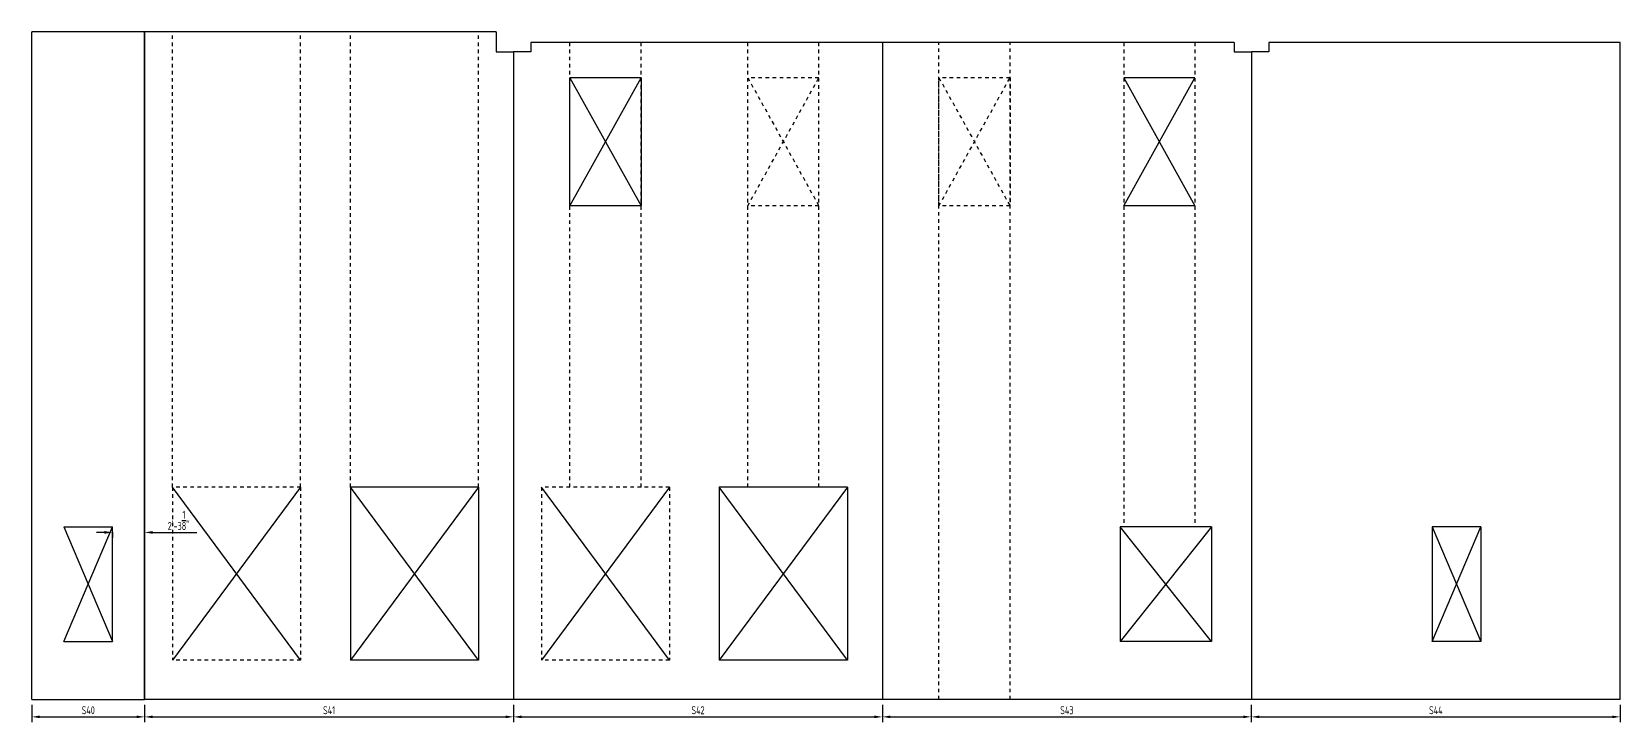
# Model space of a CAD drawing. Header units: inches. Extents: x -3675 to 38568, y -2433 to 4174.
# Drawn here: x 29593 to 30934, y -2433 to -1851 of the extents above; entities that cross this region are included whole.
import ezdxf

# ---------------------------------------------------------------- set-up
doc = ezdxf.new("R2010")
doc.units = ezdxf.units.IN
doc.header["$MEASUREMENT"] = 0
doc.linetypes.add('HIDDEN', pattern=[6, 3, -3])
doc.layers.get('Defpoints').update_dxf_attribs({"linetype": 'CONTINUOUS'})
for name, color, linetype in [('0-35', 3, 'CONTINUOUS'), ('0-50', 10, 'CONTINUOUS'), ('hidden', 7, 'HIDDEN')]:
    doc.layers.add(name, color=color, linetype=linetype)
doc.styles.add('AR', font='ARCHQUIK.shx', dxfattribs={"width": 0.8})
doc.dimstyles.new('CADS_DIM_48', dxfattribs={"dimscale": 48, "dimtxt": 0.09375, "dimasz": 0.09375, "dimexe": 0.0625, "dimexo": 0.0625, "dimgap": 0.09375, "dimtad": 0, "dimtih": 1, "dimtoh": 1, "dimzin": 1, "dimdsep": 46, "dimlunit": 4, "dimtxsty": 'AR', "dimblk": 'CLOSED', "dimcen": 0.1875, "dimadec": 0, "dimazin": 0, "dimtfac": 1, "dimtofl": 0, "dimtmove": 0, "dimatfit": 1, "dimldrblk": 'DOTBLANK', "dimfxl": 1, "dimtzin": 0, "dimarcsym": 0})

# ---------------------------------------------------------------- blocks, each defined once
blk = doc.blocks.new('*D463')
at = {"layer": '0-35', "color": 0, "lineweight": -2, "transparency": 16777216}
for p, q in [((29654.8, -2272.7), (29648.1, -2272.7)), ((29661.6, -2272.5), (29661.6, -2277.2)), ((29688.7, -2272.5), (29688.7, -2277.2)), ((29695.4, -2272.7), (29732.6, -2272.7))]:
    blk.add_line(p, q, dxfattribs=at)
at = {"layer": '0-35', "color": 0, "transparency": 16777216}
for points in [[(29654.8, -2271.5), (29654.8, -2273.8), (29661.6, -2272.7)], [(29695.4, -2271.5), (29695.4, -2273.8), (29688.7, -2272.7)]]:
    blk.add_solid(points, dxfattribs=at)
at = {"layer": 'Defpoints', "color": 0, "transparency": 16777216}
for p in [(29661.6, -2268), (29688.7, -2268), (29688.7, -2272.7)]:
    blk.add_point(p, dxfattribs=at)
at = {"layer": '0-35', "color": 0, "transparency": 16777216, "insert": (29717.4, -2262.5), "char_height": 6.75, "attachment_point": 5, "style": 'AR'}
blk.add_mtext('2\'-3{\\H1.000000x;\\S1/8;}"', dxfattribs=at)
blk = doc.blocks.new('_DotBlank')
at = {"layer": '0-35', "color": 0, "lineweight": -2}
blk.add_line((-0.5, 0), (-1, 0), dxfattribs=at)
blk.add_circle((0, 0), 0.5, dxfattribs=at)
blk = doc.blocks.new('*D464')
at = {"layer": '0-35', "color": 0, "lineweight": -2, "transparency": 16777216}
for p, q in [((29593.4, -2418), (29593.4, -2432.7)), ((29688.7, -2418), (29688.7, -2432.7)), ((29600.2, -2428.2), (29681.9, -2428.2))]:
    blk.add_line(p, q, dxfattribs=at)
at = {"layer": '0-35', "color": 0, "transparency": 16777216}
for points in [[(29600.2, -2427.1), (29600.2, -2429.3), (29593.4, -2428.2)], [(29681.9, -2427.1), (29681.9, -2429.3), (29688.7, -2428.2)]]:
    blk.add_solid(points, dxfattribs=at)
at = {"layer": 'Defpoints', "color": 0, "transparency": 16777216}
for p in [(29593.4, -2413.5), (29688.7, -2413.5), (29688.7, -2428.2)]:
    blk.add_point(p, dxfattribs=at)
at = {"layer": '0-35', "color": 0, "transparency": 16777216, "insert": (29641.1, -2422.6), "char_height": 6.75, "attachment_point": 5, "style": 'AR'}
blk.add_mtext('S40', dxfattribs=at)
blk = doc.blocks.new('*D465')
at = {"layer": '0-35', "color": 0, "lineweight": -2, "transparency": 16777216}
for p, q in [((29688.7, -2418), (29688.7, -2432.7)), ((29999.9, -2418), (29999.9, -2432.7)), ((29695.4, -2428.2), (29993.2, -2428.2))]:
    blk.add_line(p, q, dxfattribs=at)
at = {"layer": '0-35', "color": 0, "transparency": 16777216}
for points in [[(29695.4, -2427.1), (29695.4, -2429.3), (29688.7, -2428.2)], [(29993.2, -2427.1), (29993.2, -2429.3), (29999.9, -2428.2)]]:
    blk.add_solid(points, dxfattribs=at)
at = {"layer": 'Defpoints', "color": 0, "transparency": 16777216}
for p in [(29688.7, -2413.5), (29999.9, -2413.5), (29999.9, -2428.2)]:
    blk.add_point(p, dxfattribs=at)
at = {"layer": '0-35', "color": 0, "transparency": 16777216, "insert": (29844.3, -2422.6), "char_height": 6.75, "attachment_point": 5, "style": 'AR'}
blk.add_mtext('S41', dxfattribs=at)
blk = doc.blocks.new('*D466')
at = {"layer": '0-35', "color": 0, "lineweight": -2, "transparency": 16777216}
for p, q in [((29999.9, -2418), (29999.9, -2432.7)), ((30311.2, -2418), (30311.2, -2432.7)), ((30006.7, -2428.2), (30304.4, -2428.2))]:
    blk.add_line(p, q, dxfattribs=at)
at = {"layer": '0-35', "color": 0, "transparency": 16777216}
for points in [[(30006.7, -2427.1), (30006.7, -2429.3), (29999.9, -2428.2)], [(30304.4, -2427.1), (30304.4, -2429.3), (30311.2, -2428.2)]]:
    blk.add_solid(points, dxfattribs=at)
at = {"layer": 'Defpoints', "color": 0, "transparency": 16777216}
for p in [(29999.9, -2413.5), (30311.2, -2413.5), (30311.2, -2428.2)]:
    blk.add_point(p, dxfattribs=at)
at = {"layer": '0-35', "color": 0, "transparency": 16777216, "insert": (30155.6, -2422.6), "char_height": 6.75, "attachment_point": 5, "style": 'AR'}
blk.add_mtext('S42', dxfattribs=at)
blk = doc.blocks.new('*D467')
at = {"layer": '0-35', "color": 0, "lineweight": -2, "transparency": 16777216}
for p, q in [((30311.2, -2418), (30311.2, -2432.7)), ((30622.4, -2418), (30622.4, -2432.7)), ((30317.9, -2428.2), (30615.7, -2428.2))]:
    blk.add_line(p, q, dxfattribs=at)
at = {"layer": '0-35', "color": 0, "transparency": 16777216}
for points in [[(30317.9, -2427.1), (30317.9, -2429.3), (30311.2, -2428.2)], [(30615.7, -2427.1), (30615.7, -2429.3), (30622.4, -2428.2)]]:
    blk.add_solid(points, dxfattribs=at)
at = {"layer": 'Defpoints', "color": 0, "transparency": 16777216}
for p in [(30311.2, -2413.5), (30622.4, -2413.5), (30622.4, -2428.2)]:
    blk.add_point(p, dxfattribs=at)
at = {"layer": '0-35', "color": 0, "transparency": 16777216, "insert": (30466.8, -2422.6), "char_height": 6.75, "attachment_point": 5, "style": 'AR'}
blk.add_mtext('S43', dxfattribs=at)
blk = doc.blocks.new('*D468')
at = {"layer": '0-35', "color": 0, "lineweight": -2, "transparency": 16777216}
for p, q in [((30622.4, -2418), (30622.4, -2432.7)), ((30933.7, -2418), (30933.7, -2432.7)), ((30629.2, -2428.2), (30926.9, -2428.2))]:
    blk.add_line(p, q, dxfattribs=at)
at = {"layer": '0-35', "color": 0, "transparency": 16777216}
for points in [[(30629.2, -2427.1), (30629.2, -2429.3), (30622.4, -2428.2)], [(30926.9, -2427.1), (30926.9, -2429.3), (30933.7, -2428.2)]]:
    blk.add_solid(points, dxfattribs=at)
at = {"layer": 'Defpoints', "color": 0, "transparency": 16777216}
for p in [(30622.4, -2413.5), (30933.7, -2413.5), (30933.7, -2428.2)]:
    blk.add_point(p, dxfattribs=at)
at = {"layer": '0-35', "color": 0, "transparency": 16777216, "insert": (30778.1, -2422.6), "char_height": 6.75, "attachment_point": 5, "style": 'AR'}
blk.add_mtext('S44', dxfattribs=at)

msp = doc.modelspace()

# ---------------------------------------------------------------- linework, layer by layer
at = {"layer": '0-35'}
for p, q in [((29593.44539, -2413.50568), (29593.44539, -1850.50568)), ((29688.69539, -1850.50568), (29593.44539, -1850.50568)), ((29688.69539, -2413.50568), (29688.69539, -1850.50568)), ((29688.69539, -1850.50568), (29688.69539, -2413.50568)), ((29985.32039, -1850.50568), (29688.69539, -1850.50568)), ((29985.32039, -1850.50568), (29985.32039, -1867.50568)), ((30311.19539, -1859.50568), (30014.57039, -1859.50568)), ((30014.57039, -1859.50568), (30014.57039, -1867.50568)), ((30311.19539, -1859.50568), (30311.19539, -2413.50568)), ((30311.19539, -1859.50568), (30311.19539, -2413.50568)), ((30607.82039, -1859.50568), (30311.19539, -1859.50568)), ((30607.82039, -1859.50568), (30607.82039, -1867.50568)), ((30933.69539, -1859.50568), (30637.07039, -1859.50568)), ((30637.07039, -1859.50568), (30637.07039, -1867.50568)), ((30933.69539, -2413.50568), (30933.69539, -1859.50568)), ((29985.32039, -1867.50568), (29999.94539, -1867.50568)), ((29999.94539, -1867.50568), (29999.94539, -2413.50568)), ((29999.94539, -1867.50568), (29999.94539, -2413.50568)), ((30014.57039, -1867.50568), (29999.94539, -1867.50568)), ((30607.82039, -1867.50568), (30622.44539, -1867.50568)), ((30622.44539, -1867.50568), (30622.44539, -2413.50568)), ((30622.44539, -1867.50568), (30622.44539, -2413.50568)), ((30637.07039, -1867.50568), (30622.44539, -1867.50568)), ((30107.57039, -1889.25568), (30047.57039, -1889.25568)), ((30047.57039, -1889.25568), (30107.57039, -1997.25568)), ((30047.57039, -1997.25568), (30107.57039, -1889.25568)), ((30047.57039, -1997.25568), (30047.57039, -1889.25568)), ((30107.57039, -1889.25568), (30107.57039, -1997.25568)), ((30574.82039, -1889.25568), (30514.82039, -1889.25568)), ((30514.82039, -1889.25568), (30574.82039, -1997.25568)), ((30514.82039, -1997.25568), (30574.82039, -1889.25568)), ((30107.57039, -1997.25568), (30047.57039, -1997.25568)), ((30574.82039, -1997.25568), (30514.82039, -1997.25568)), ((29862.32039, -2234.50568), (29862.32039, -2380.50568)), ((29970.32039, -2234.50568), (29862.32039, -2234.50568)), ((29970.32039, -2234.50568), (29862.32039, -2380.50568)), ((29970.32039, -2380.50568), (29862.32039, -2234.50568)), ((29970.32039, -2234.50568), (29970.32039, -2380.50568)), ((30173.57039, -2234.50568), (30173.57039, -2380.50568)), ((30281.57039, -2234.50568), (30173.57039, -2234.50568)), ((30281.57039, -2234.50568), (30173.57039, -2380.50568)), ((30281.57039, -2380.50568), (30173.57039, -2234.50568)), ((30281.57039, -2234.50568), (30281.57039, -2380.50568)), ((29620.57039, -2268.00568), (29661.57039, -2268.00568)), ((29661.57039, -2364.50568), (29661.57039, -2268.00568)), ((30511.82039, -2268.00568), (30511.82039, -2364.50568)), ((30588.82039, -2268.00568), (30511.82039, -2268.00568)), ((30588.82039, -2268.00568), (30511.82039, -2364.50568)), ((30588.82039, -2364.50568), (30511.82039, -2268.00568)), ((30588.82039, -2268.00568), (30588.82039, -2364.50568)), ((30816.07039, -2268.00568), (30775.07039, -2268.00568)), ((30775.07039, -2268.00568), (30816.07039, -2364.50568)), ((30775.07039, -2364.50568), (30816.07039, -2268.00568)), ((30775.07039, -2268.00568), (30775.07039, -2364.50568)), ((30816.07039, -2268.00568), (30816.07039, -2364.50568)), ((29620.57039, -2364.50568), (29661.57039, -2364.50568)), ((30588.82039, -2364.50568), (30511.82039, -2364.50568)), ((30816.07039, -2364.50568), (30775.07039, -2364.50568)), ((29970.32039, -2380.50568), (29862.32039, -2380.50568)), ((30281.57039, -2380.50568), (30173.57039, -2380.50568)), ((29593.44539, -2413.50568), (29688.69539, -2413.50568)), ((29999.94539, -2413.50568), (29688.69539, -2413.50568)), ((30311.19539, -2413.50568), (29999.94539, -2413.50568)), ((30622.44539, -2413.50568), (30311.19539, -2413.50568)), ((30933.69539, -2413.50568), (30622.44539, -2413.50568))]:
    msp.add_line(p, q, dxfattribs=at)
at = {"layer": '0-50'}
for p, q in [((29820.32039, -2234.50568), (29712.32039, -2380.50568)), ((29820.32039, -2380.50568), (29712.32039, -2234.50568)), ((30131.57039, -2234.50568), (30023.57039, -2380.50568)), ((30131.57039, -2380.50568), (30023.57039, -2234.50568)), ((29620.57039, -2268.00568), (29661.57039, -2364.50568)), ((29620.57039, -2364.50568), (29661.57039, -2268.00568))]:
    msp.add_line(p, q, dxfattribs=at)
at = {"layer": 'hidden'}
for p, q in [((29712.32039, -2234.50568), (29712.32039, -1850.50568)), ((29820.32039, -2234.50568), (29820.32039, -1850.50568)), ((29862.32039, -2234.50568), (29862.32039, -1850.50568)), ((29970.32039, -2234.50568), (29970.32039, -1850.50568)), ((30047.57039, -2234.50568), (30047.57039, -1859.50568)), ((30107.57039, -2234.50568), (30107.57039, -1859.50568)), ((30197.57039, -2234.50568), (30197.57039, -1859.50568)), ((30257.57039, -2234.50568), (30257.57039, -1859.50568)), ((30358.82039, -2413.50568), (30358.82039, -1859.50568)), ((30418.82039, -2413.50568), (30418.82039, -1859.50568)), ((30514.82039, -1859.50568), (30514.82039, -2268.00568)), ((30574.82039, -1859.50568), (30574.82039, -2268.00568)), ((30257.57039, -1889.25568), (30197.57039, -1889.25568)), ((30197.57039, -1889.25568), (30257.57039, -1997.25568)), ((30197.57039, -1997.25568), (30257.57039, -1889.25568)), ((30418.82039, -1889.25568), (30358.82039, -1889.25568)), ((30358.82039, -1889.25568), (30418.82039, -1997.25568)), ((30358.82039, -1997.25568), (30418.82039, -1889.25568)), ((30358.82039, -1997.25568), (30358.82039, -1889.25568)), ((30418.82039, -1889.25568), (30418.82039, -1997.25568)), ((30257.57039, -1997.25568), (30197.57039, -1997.25568)), ((30418.82039, -1997.25568), (30358.82039, -1997.25568)), ((29712.32039, -2234.50568), (29712.32039, -2380.50568)), ((29820.32039, -2234.50568), (29712.32039, -2234.50568)), ((29820.32039, -2234.50568), (29820.32039, -2380.50568)), ((30023.57039, -2234.50568), (30023.57039, -2380.50568)), ((30131.57039, -2234.50568), (30023.57039, -2234.50568)), ((30131.57039, -2234.50568), (30131.57039, -2380.50568)), ((29820.32039, -2380.50568), (29712.32039, -2380.50568)), ((30131.57039, -2380.50568), (30023.57039, -2380.50568))]:
    msp.add_line(p, q, dxfattribs=at)

# ---------------------------------------------------------------- dimensions: what is measured, and where the dimension line sits
at = {"layer": '0-35'}
dim = msp.add_linear_dim(base=(29688.69539, -2272.67042), p1=(29661.57039, -2268.00568), p2=(29688.69539, -2268.00568), dimstyle='CADS_DIM_48', override={"dimscale": 72, "dimgap": 0.03125, "dimtad": 1, "dimtih": 0, "dimtoh": 0, "dimdec": 4, "dimtdec": 4}, dxfattribs=at)
dim.commit()
dim.dimension.update_dxf_attribs({"geometry": '*D463', "text_midpoint": (29717.38677, -2262.54542)})
for base, p1, p2, text, picture, middle in [((29688.69539, -2428.20346), (29593.44539, -2413.50568), (29688.69539, -2413.50568), 'S40', '*D464', (29641.07039, -2422.57846)), ((29999.94539, -2428.20346), (29688.69539, -2413.50568), (29999.94539, -2413.50568), 'S41', '*D465', (29844.32039, -2422.57846)), ((30311.19539, -2428.20346), (29999.94539, -2413.50568), (30311.19539, -2413.50568), 'S42', '*D466', (30155.57039, -2422.57846)), ((30622.44539, -2428.20346), (30311.19539, -2413.50568), (30622.44539, -2413.50568), 'S43', '*D467', (30466.82039, -2422.57846)), ((30933.69539, -2428.20346), (30622.44539, -2413.50568), (30933.69539, -2413.50568), 'S44', '*D468', (30778.07039, -2422.57846))]:
    dim = msp.add_linear_dim(base=base, p1=p1, p2=p2, text=text, dimstyle='CADS_DIM_48', override={"dimscale": 72, "dimgap": 0.03125, "dimtad": 1, "dimtih": 0, "dimtoh": 0, "dimdec": 4, "dimtdec": 4, "dimtmove": 1}, dxfattribs=at)
    dim.commit()
    dim.dimension.update_dxf_attribs({"geometry": picture, "text_midpoint": middle})

doc.saveas('drawing.dxf')
